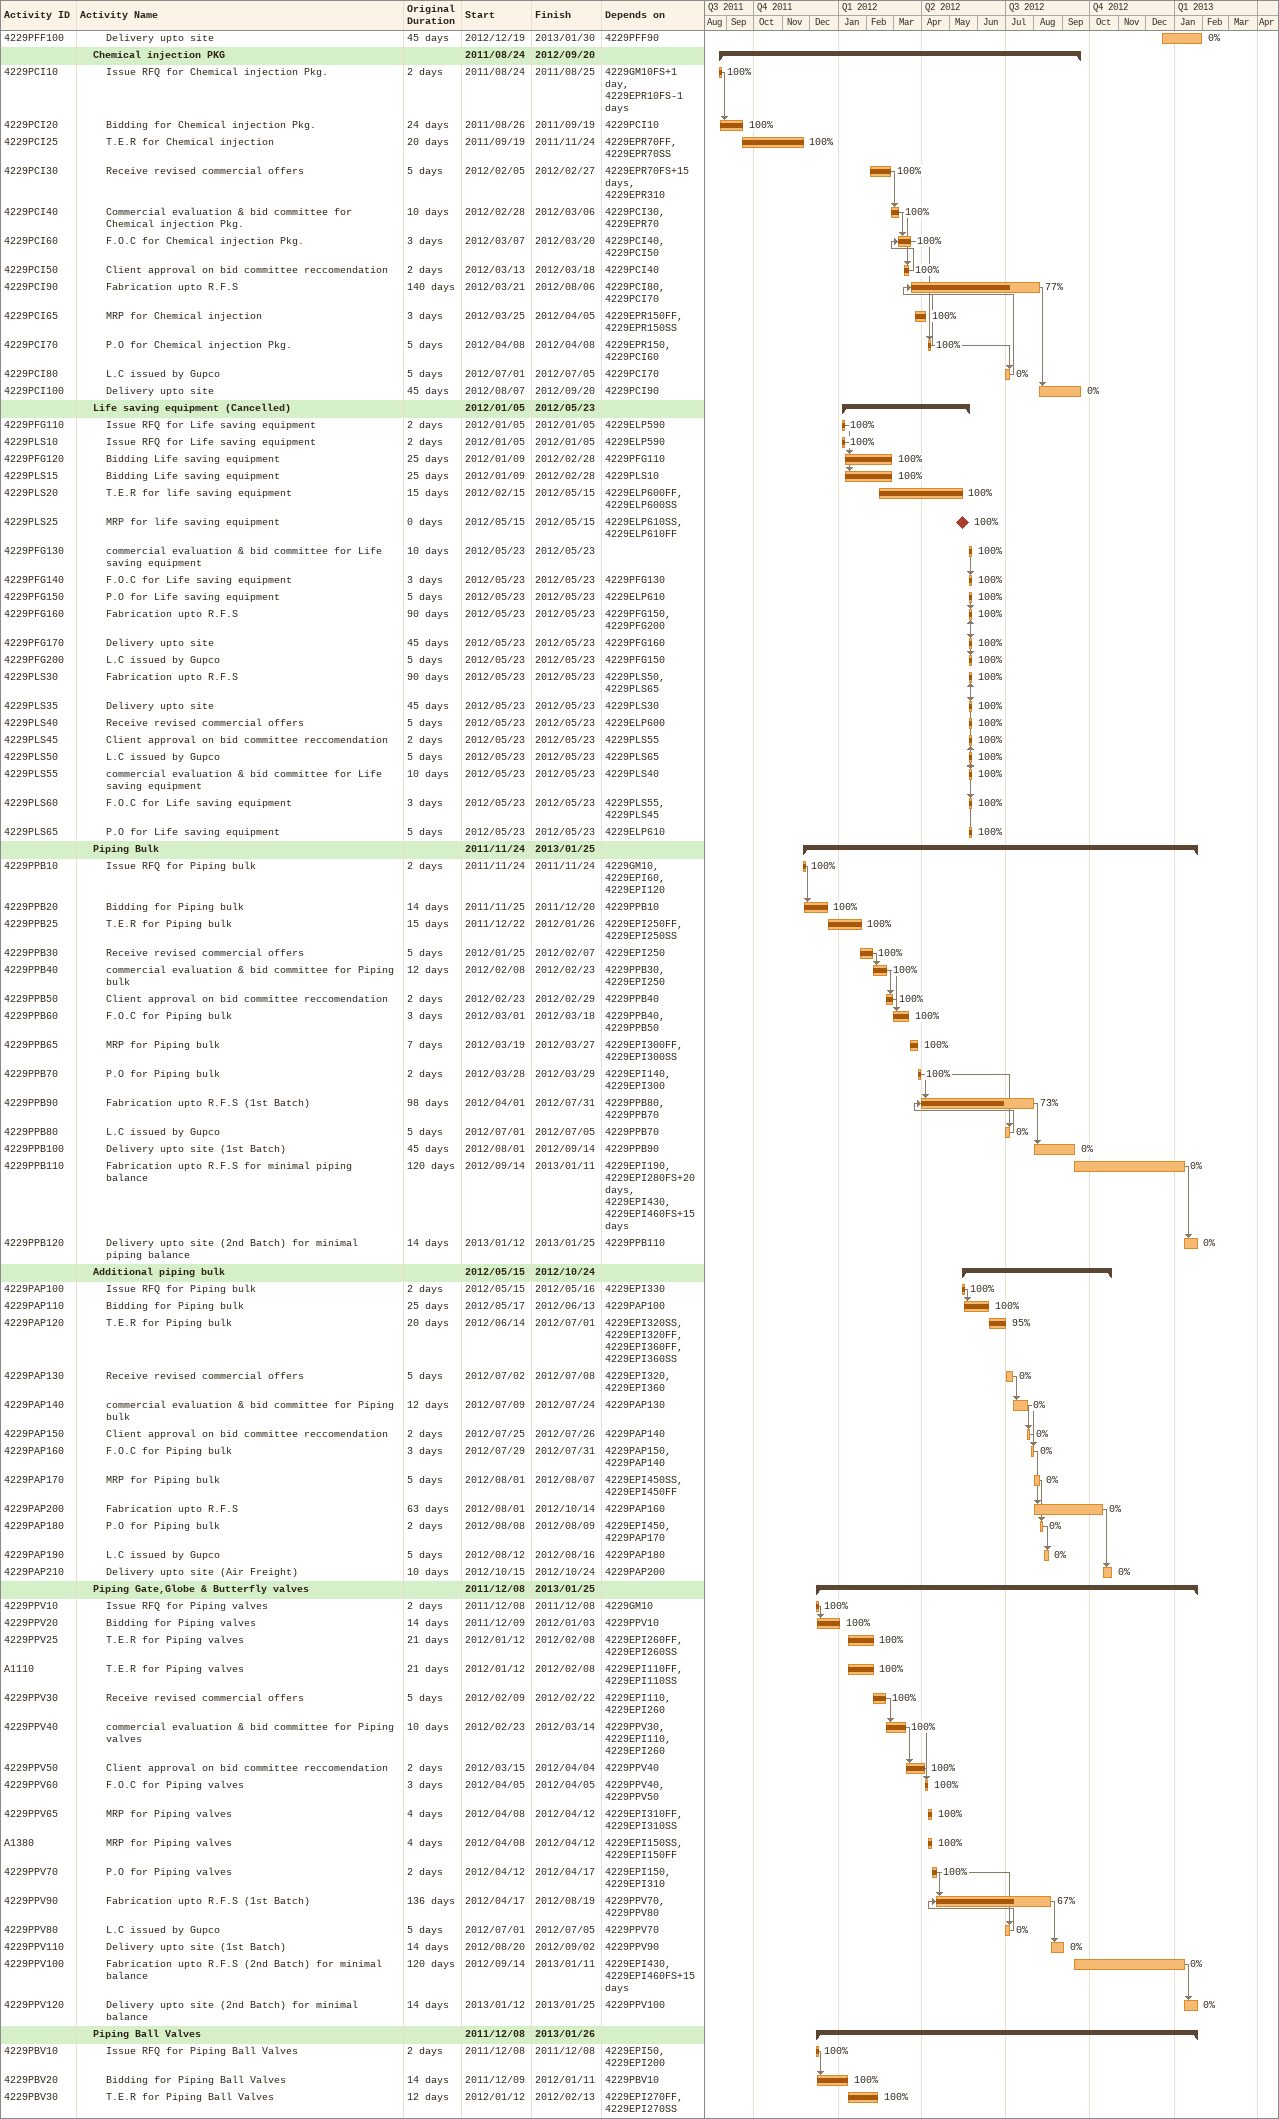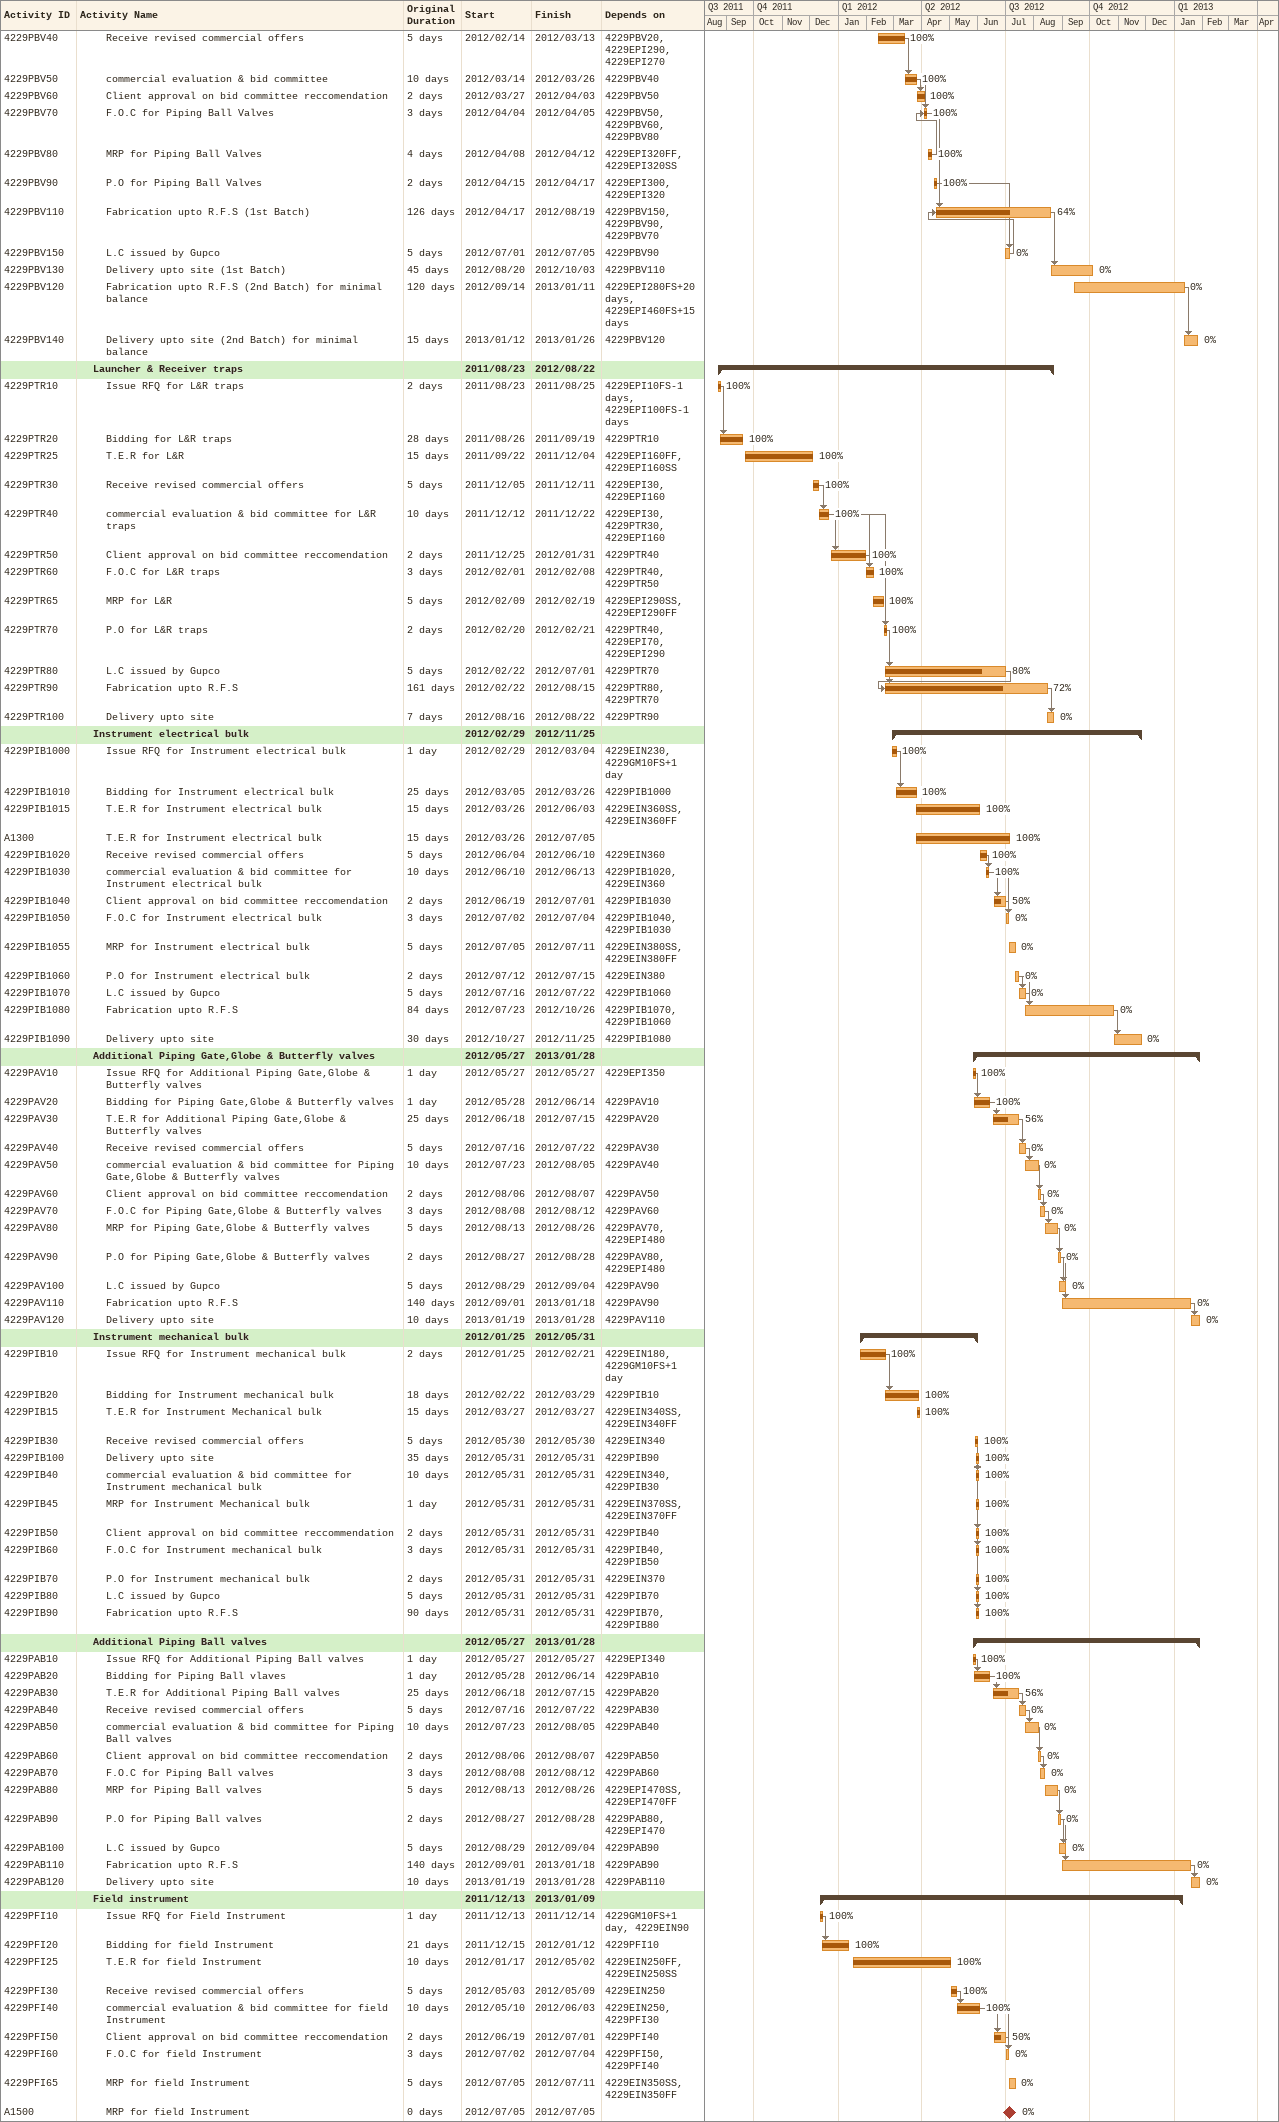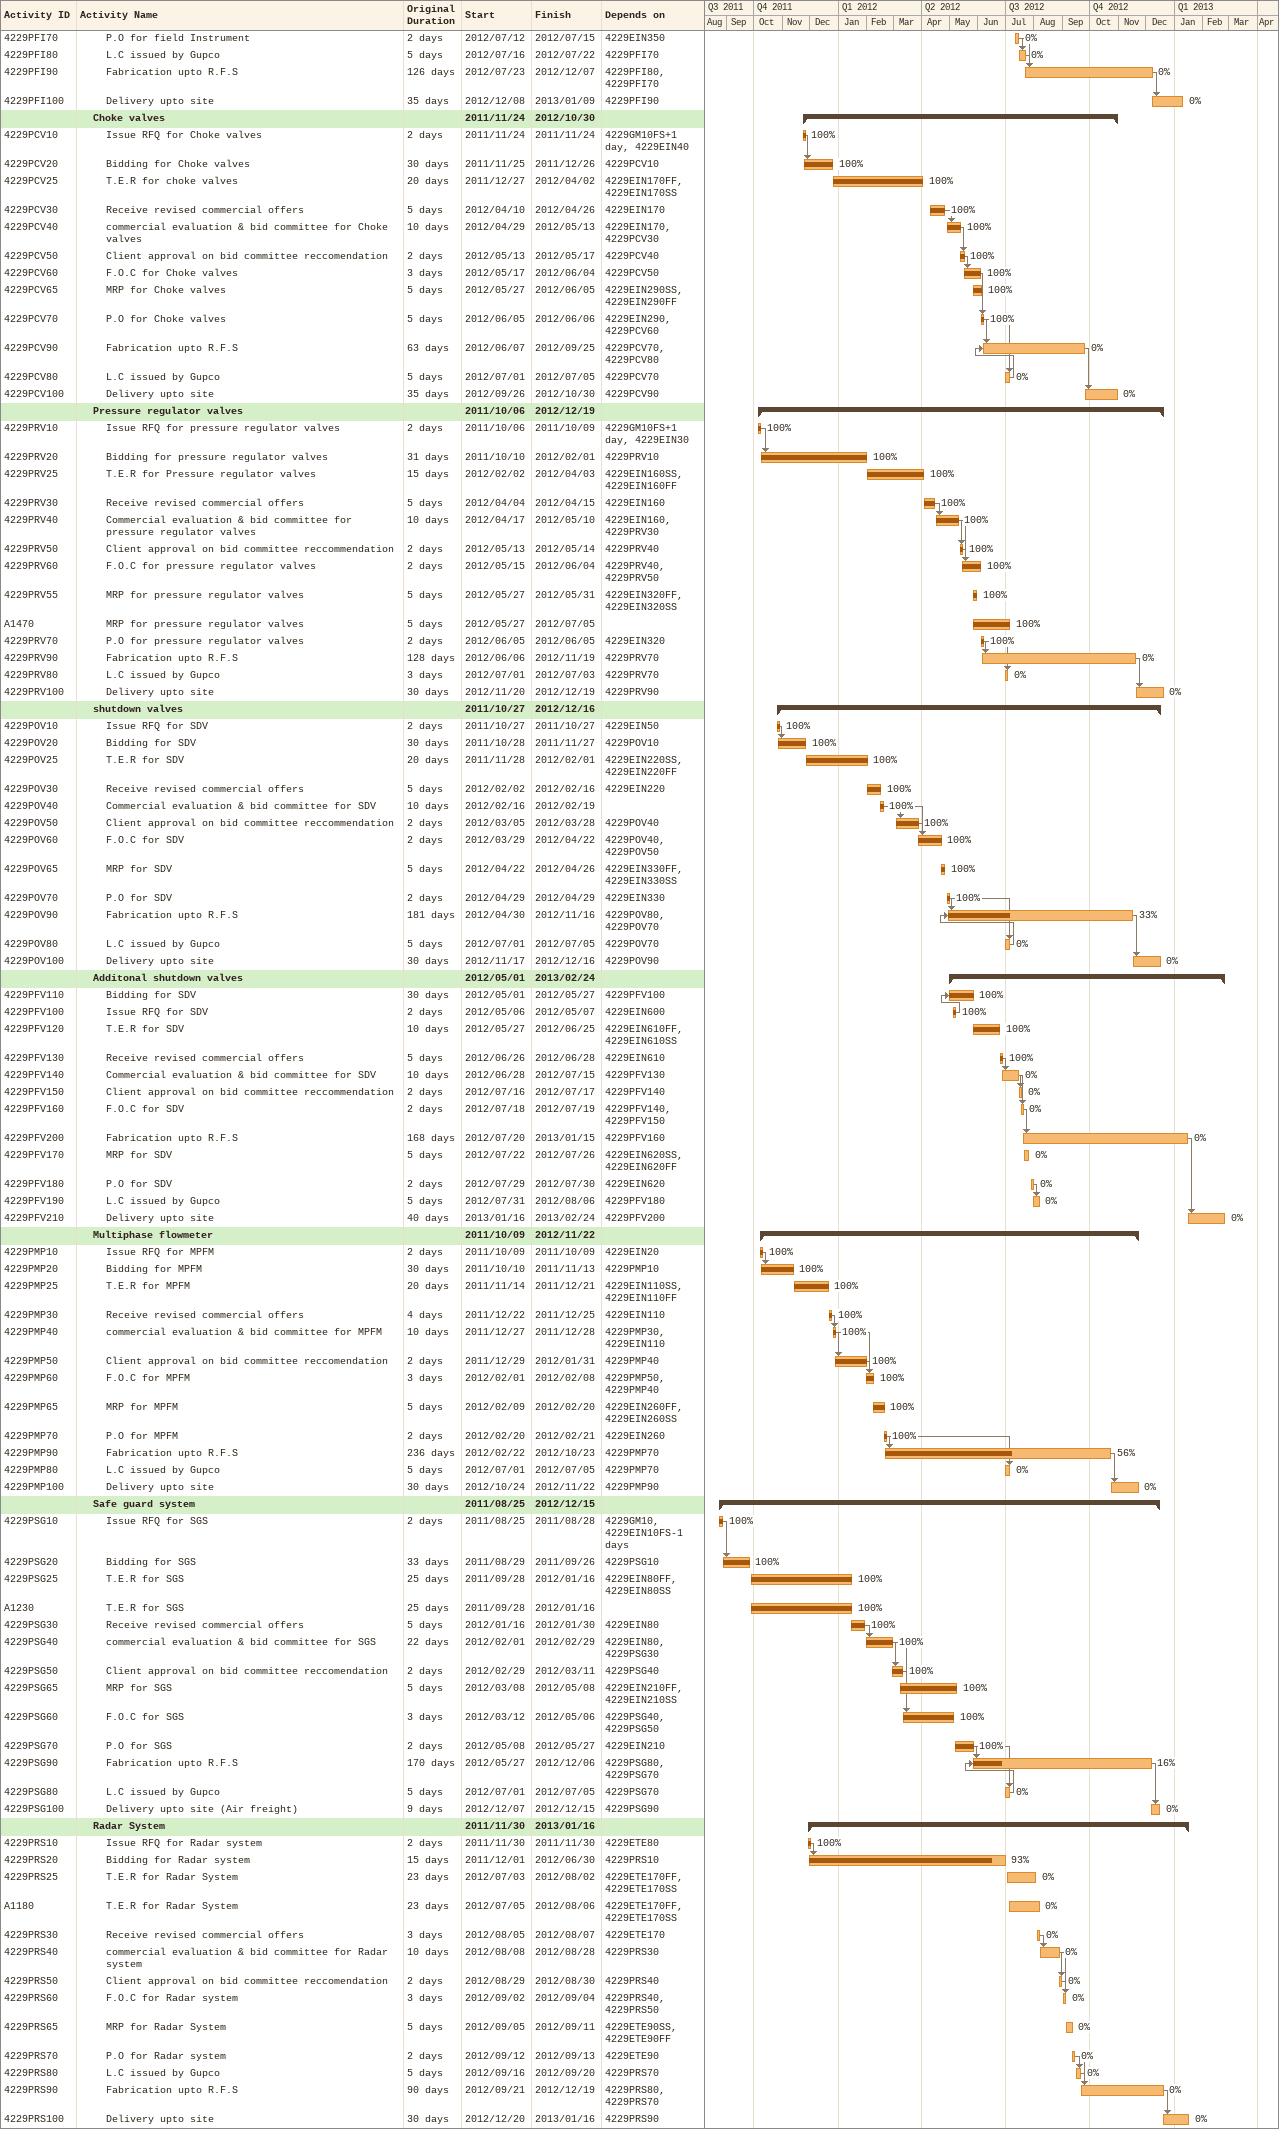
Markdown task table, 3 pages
| ID | Level | Task | Original duration | Start | Finish | Predecessors | % complete |
|---|---|---|---|---|---|---|---|
| 4229PFF100 | 3 | Delivery upto site | 45d | 2012-12-19 | 2013-01-30 | 4229PFF90 | 0 |
|  | 2 | **Chemical injection PKG** |  | 2011-08-24 | 2012-09-20 |  |  |
| 4229PCI10 | 3 | Issue RFQ for Chemical injection Pkg. | 2d | 2011-08-24 | 2011-08-25 | 4229GM10FS+1d, 4229EPR10FS-1d | 100 |
| 4229PCI20 | 3 | Bidding for Chemical injection Pkg. | 24d | 2011-08-26 | 2011-09-19 | 4229PCI10 | 100 |
| 4229PCI25 | 3 | T.E.R for Chemical injection | 20d | 2011-09-19 | 2011-11-24 | 4229EPR70FF, 4229EPR70SS | 100 |
| 4229PCI30 | 3 | Receive revised commercial offers | 5d | 2012-02-05 | 2012-02-27 | 4229EPR70FS+15d, 4229EPR310 | 100 |
| 4229PCI40 | 3 | Commercial evaluation & bid committee for Chemical injection Pkg. | 10d | 2012-02-28 | 2012-03-06 | 4229PCI30, 4229EPR70 | 100 |
| 4229PCI60 | 3 | F.O.C for Chemical injection Pkg. | 3d | 2012-03-07 | 2012-03-20 | 4229PCI40, 4229PCI50 | 100 |
| 4229PCI50 | 3 | Client approval on bid committee reccomendation | 2d | 2012-03-13 | 2012-03-18 | 4229PCI40 | 100 |
| 4229PCI90 | 3 | Fabrication upto R.F.S | 140d | 2012-03-21 | 2012-08-06 | 4229PCI80, 4229PCI70 | 77 |
| 4229PCI65 | 3 | MRP for Chemical injection | 3d | 2012-03-25 | 2012-04-05 | 4229EPR150FF, 4229EPR150SS | 100 |
| 4229PCI70 | 3 | P.O for Chemical injection Pkg. | 5d | 2012-04-08 | 2012-04-08 | 4229EPR150, 4229PCI60 | 100 |
| 4229PCI80 | 3 | L.C issued by Gupco | 5d | 2012-07-01 | 2012-07-05 | 4229PCI70 | 0 |
| 4229PCI100 | 3 | Delivery upto site | 45d | 2012-08-07 | 2012-09-20 | 4229PCI90 | 0 |
|  | 2 | **Life saving equipment (Cancelled)** |  | 2012-01-05 | 2012-05-23 |  |  |
| 4229PFG110 | 3 | Issue RFQ for Life saving equipment | 2d | 2012-01-05 | 2012-01-05 | 4229ELP590 | 100 |
| 4229PLS10 | 3 | Issue RFQ for Life saving equipment | 2d | 2012-01-05 | 2012-01-05 | 4229ELP590 | 100 |
| 4229PFG120 | 3 | Bidding Life saving equipment | 25d | 2012-01-09 | 2012-02-28 | 4229PFG110 | 100 |
| 4229PLS15 | 3 | Bidding Life saving equipment | 25d | 2012-01-09 | 2012-02-28 | 4229PLS10 | 100 |
| 4229PLS20 | 3 | T.E.R for life saving equipment | 15d | 2012-02-15 | 2012-05-15 | 4229ELP600FF, 4229ELP600SS | 100 |
| 4229PLS25 | 3 | MRP for life saving equipment | 0d | 2012-05-15 | 2012-05-15 | 4229ELP610SS, 4229ELP610FF | 100 |
| 4229PFG130 | 3 | commercial evaluation & bid committee for Life saving equipment | 10d | 2012-05-23 | 2012-05-23 |  | 100 |
| 4229PFG140 | 3 | F.O.C for Life saving equipment | 3d | 2012-05-23 | 2012-05-23 | 4229PFG130 | 100 |
| 4229PFG150 | 3 | P.O for Life saving equipment | 5d | 2012-05-23 | 2012-05-23 | 4229ELP610 | 100 |
| 4229PFG160 | 3 | Fabrication upto R.F.S | 90d | 2012-05-23 | 2012-05-23 | 4229PFG150, 4229PFG200 | 100 |
| 4229PFG170 | 3 | Delivery upto site | 45d | 2012-05-23 | 2012-05-23 | 4229PFG160 | 100 |
| 4229PFG200 | 3 | L.C issued by Gupco | 5d | 2012-05-23 | 2012-05-23 | 4229PFG150 | 100 |
| 4229PLS30 | 3 | Fabrication upto R.F.S | 90d | 2012-05-23 | 2012-05-23 | 4229PLS50, 4229PLS65 | 100 |
| 4229PLS35 | 3 | Delivery upto site | 45d | 2012-05-23 | 2012-05-23 | 4229PLS30 | 100 |
| 4229PLS40 | 3 | Receive revised commercial offers | 5d | 2012-05-23 | 2012-05-23 | 4229ELP600 | 100 |
| 4229PLS45 | 3 | Client approval on bid committee reccomendation | 2d | 2012-05-23 | 2012-05-23 | 4229PLS55 | 100 |
| 4229PLS50 | 3 | L.C issued by Gupco | 5d | 2012-05-23 | 2012-05-23 | 4229PLS65 | 100 |
| 4229PLS55 | 3 | commercial evaluation & bid committee for Life saving equipment | 10d | 2012-05-23 | 2012-05-23 | 4229PLS40 | 100 |
| 4229PLS60 | 3 | F.O.C for Life saving equipment | 3d | 2012-05-23 | 2012-05-23 | 4229PLS55, 4229PLS45 | 100 |
| 4229PLS65 | 3 | P.O for Life saving equipment | 5d | 2012-05-23 | 2012-05-23 | 4229ELP610 | 100 |
|  | 2 | **Piping Bulk** |  | 2011-11-24 | 2013-01-25 |  |  |
| 4229PPB10 | 3 | Issue RFQ for Piping bulk | 2d | 2011-11-24 | 2011-11-24 | 4229GM10, 4229EPI60, 4229EPI120 | 100 |
| 4229PPB20 | 3 | Bidding for Piping bulk | 14d | 2011-11-25 | 2011-12-20 | 4229PPB10 | 100 |
| 4229PPB25 | 3 | T.E.R for Piping bulk | 15d | 2011-12-22 | 2012-01-26 | 4229EPI250FF, 4229EPI250SS | 100 |
| 4229PPB30 | 3 | Receive revised commercial offers | 5d | 2012-01-25 | 2012-02-07 | 4229EPI250 | 100 |
| 4229PPB40 | 3 | commercial evaluation & bid committee for Piping bulk | 12d | 2012-02-08 | 2012-02-23 | 4229PPB30, 4229EPI250 | 100 |
| 4229PPB50 | 3 | Client approval on bid committee reccomendation | 2d | 2012-02-23 | 2012-02-29 | 4229PPB40 | 100 |
| 4229PPB60 | 3 | F.O.C for Piping bulk | 3d | 2012-03-01 | 2012-03-18 | 4229PPB40, 4229PPB50 | 100 |
| 4229PPB65 | 3 | MRP for Piping bulk | 7d | 2012-03-19 | 2012-03-27 | 4229EPI300FF, 4229EPI300SS | 100 |
| 4229PPB70 | 3 | P.O for Piping bulk | 2d | 2012-03-28 | 2012-03-29 | 4229EPI140, 4229EPI300 | 100 |
| 4229PPB90 | 3 | Fabrication upto R.F.S (1st Batch) | 98d | 2012-04-01 | 2012-07-31 | 4229PPB80, 4229PPB70 | 73 |
| 4229PPB80 | 3 | L.C issued by Gupco | 5d | 2012-07-01 | 2012-07-05 | 4229PPB70 | 0 |
| 4229PPB100 | 3 | Delivery upto site (1st Batch) | 45d | 2012-08-01 | 2012-09-14 | 4229PPB90 | 0 |
| 4229PPB110 | 3 | Fabrication upto R.F.S for minimal piping balance | 120d | 2012-09-14 | 2013-01-11 | 4229EPI190, 4229EPI280FS+20d, 4229EPI430, 4229EPI460FS+15d | 0 |
| 4229PPB120 | 3 | Delivery upto site (2nd Batch) for minimal piping balance | 14d | 2013-01-12 | 2013-01-25 | 4229PPB110 | 0 |
|  | 2 | **Additional piping bulk** |  | 2012-05-15 | 2012-10-24 |  |  |
| 4229PAP100 | 3 | Issue RFQ for Piping bulk | 2d | 2012-05-15 | 2012-05-16 | 4229EPI330 | 100 |
| 4229PAP110 | 3 | Bidding for Piping bulk | 25d | 2012-05-17 | 2012-06-13 | 4229PAP100 | 100 |
| 4229PAP120 | 3 | T.E.R for Piping bulk | 20d | 2012-06-14 | 2012-07-01 | 4229EPI320SS, 4229EPI320FF, 4229EPI360FF, 4229EPI360SS | 95 |
| 4229PAP130 | 3 | Receive revised commercial offers | 5d | 2012-07-02 | 2012-07-08 | 4229EPI320, 4229EPI360 | 0 |
| 4229PAP140 | 3 | commercial evaluation & bid committee for Piping bulk | 12d | 2012-07-09 | 2012-07-24 | 4229PAP130 | 0 |
| 4229PAP150 | 3 | Client approval on bid committee reccomendation | 2d | 2012-07-25 | 2012-07-26 | 4229PAP140 | 0 |
| 4229PAP160 | 3 | F.O.C for Piping bulk | 3d | 2012-07-29 | 2012-07-31 | 4229PAP150, 4229PAP140 | 0 |
| 4229PAP170 | 3 | MRP for Piping bulk | 5d | 2012-08-01 | 2012-08-07 | 4229EPI450SS, 4229EPI450FF | 0 |
| 4229PAP200 | 3 | Fabrication upto R.F.S | 63d | 2012-08-01 | 2012-10-14 | 4229PAP160 | 0 |
| 4229PAP180 | 3 | P.O for Piping bulk | 2d | 2012-08-08 | 2012-08-09 | 4229EPI450, 4229PAP170 | 0 |
| 4229PAP190 | 3 | L.C issued by Gupco | 5d | 2012-08-12 | 2012-08-16 | 4229PAP180 | 0 |
| 4229PAP210 | 3 | Delivery upto site (Air Freight) | 10d | 2012-10-15 | 2012-10-24 | 4229PAP200 | 0 |
|  | 2 | **Piping Gate,Globe & Butterfly valves** |  | 2011-12-08 | 2013-01-25 |  |  |
| 4229PPV10 | 3 | Issue RFQ for Piping valves | 2d | 2011-12-08 | 2011-12-08 | 4229GM10 | 100 |
| 4229PPV20 | 3 | Bidding for Piping valves | 14d | 2011-12-09 | 2012-01-03 | 4229PPV10 | 100 |
| 4229PPV25 | 3 | T.E.R for Piping valves | 21d | 2012-01-12 | 2012-02-08 | 4229EPI260FF, 4229EPI260SS | 100 |
| A1110 | 3 | T.E.R for Piping valves | 21d | 2012-01-12 | 2012-02-08 | 4229EPI110FF, 4229EPI110SS | 100 |
| 4229PPV30 | 3 | Receive revised commercial offers | 5d | 2012-02-09 | 2012-02-22 | 4229EPI110, 4229EPI260 | 100 |
| 4229PPV40 | 3 | commercial evaluation & bid committee for Piping valves | 10d | 2012-02-23 | 2012-03-14 | 4229PPV30, 4229EPI110, 4229EPI260 | 100 |
| 4229PPV50 | 3 | Client approval on bid committee reccomendation | 2d | 2012-03-15 | 2012-04-04 | 4229PPV40 | 100 |
| 4229PPV60 | 3 | F.O.C for Piping valves | 3d | 2012-04-05 | 2012-04-05 | 4229PPV40, 4229PPV50 | 100 |
| 4229PPV65 | 3 | MRP for Piping valves | 4d | 2012-04-08 | 2012-04-12 | 4229EPI310FF, 4229EPI310SS | 100 |
| A1380 | 3 | MRP for Piping valves | 4d | 2012-04-08 | 2012-04-12 | 4229EPI150SS, 4229EPI150FF | 100 |
| 4229PPV70 | 3 | P.O for Piping valves | 2d | 2012-04-12 | 2012-04-17 | 4229EPI150, 4229EPI310 | 100 |
| 4229PPV90 | 3 | Fabrication upto R.F.S (1st Batch) | 136d | 2012-04-17 | 2012-08-19 | 4229PPV70, 4229PPV80 | 67 |
| 4229PPV80 | 3 | L.C issued by Gupco | 5d | 2012-07-01 | 2012-07-05 | 4229PPV70 | 0 |
| 4229PPV110 | 3 | Delivery upto site (1st Batch) | 14d | 2012-08-20 | 2012-09-02 | 4229PPV90 | 0 |
| 4229PPV100 | 3 | Fabrication upto R.F.S (2nd Batch) for minimal balance | 120d | 2012-09-14 | 2013-01-11 | 4229EPI430, 4229EPI460FS+15d | 0 |
| 4229PPV120 | 3 | Delivery upto site (2nd Batch) for minimal balance | 14d | 2013-01-12 | 2013-01-25 | 4229PPV100 | 0 |
|  | 2 | **Piping Ball Valves** |  | 2011-12-08 | 2013-01-26 |  |  |
| 4229PBV10 | 3 | Issue RFQ for Piping Ball Valves | 2d | 2011-12-08 | 2011-12-08 | 4229EPI50, 4229EPI200 | 100 |
| 4229PBV20 | 3 | Bidding for Piping Ball Valves | 14d | 2011-12-09 | 2012-01-11 | 4229PBV10 | 100 |
| 4229PBV30 | 3 | T.E.R for Piping Ball Valves | 12d | 2012-01-12 | 2012-02-13 | 4229EPI270FF, 4229EPI270SS | 100 |
| 4229PBV40 | 3 | Receive revised commercial offers | 5d | 2012-02-14 | 2012-03-13 | 4229PBV20, 4229EPI290, 4229EPI270 | 100 |
| 4229PBV50 | 3 | commercial evaluation & bid committee | 10d | 2012-03-14 | 2012-03-26 | 4229PBV40 | 100 |
| 4229PBV60 | 3 | Client approval on bid committee reccomendation | 2d | 2012-03-27 | 2012-04-03 | 4229PBV50 | 100 |
| 4229PBV70 | 3 | F.O.C for Piping Ball Valves | 3d | 2012-04-04 | 2012-04-05 | 4229PBV50, 4229PBV60, 4229PBV80 | 100 |
| 4229PBV80 | 3 | MRP for Piping Ball Valves | 4d | 2012-04-08 | 2012-04-12 | 4229EPI320FF, 4229EPI320SS | 100 |
| 4229PBV90 | 3 | P.O for Piping Ball Valves | 2d | 2012-04-15 | 2012-04-17 | 4229EPI300, 4229EPI320 | 100 |
| 4229PBV110 | 3 | Fabrication upto R.F.S (1st Batch) | 126d | 2012-04-17 | 2012-08-19 | 4229PBV150, 4229PBV90, 4229PBV70 | 64 |
| 4229PBV150 | 3 | L.C issued by Gupco | 5d | 2012-07-01 | 2012-07-05 | 4229PBV90 | 0 |
| 4229PBV130 | 3 | Delivery upto site (1st Batch) | 45d | 2012-08-20 | 2012-10-03 | 4229PBV110 | 0 |
| 4229PBV120 | 3 | Fabrication upto R.F.S (2nd Batch) for minimal balance | 120d | 2012-09-14 | 2013-01-11 | 4229EPI280FS+20d, 4229EPI460FS+15d | 0 |
| 4229PBV140 | 3 | Delivery upto site (2nd Batch) for minimal balance | 15d | 2013-01-12 | 2013-01-26 | 4229PBV120 | 0 |
|  | 2 | **Launcher & Receiver traps** |  | 2011-08-23 | 2012-08-22 |  |  |
| 4229PTR10 | 3 | Issue RFQ for L&R traps | 2d | 2011-08-23 | 2011-08-25 | 4229EPI10FS-1d, 4229EPI100FS-1d | 100 |
| 4229PTR20 | 3 | Bidding for L&R traps | 28d | 2011-08-26 | 2011-09-19 | 4229PTR10 | 100 |
| 4229PTR25 | 3 | T.E.R for L&R | 15d | 2011-09-22 | 2011-12-04 | 4229EPI160FF, 4229EPI160SS | 100 |
| 4229PTR30 | 3 | Receive revised commercial offers | 5d | 2011-12-05 | 2011-12-11 | 4229EPI30, 4229EPI160 | 100 |
| 4229PTR40 | 3 | commercial evaluation & bid committee for L&R traps | 10d | 2011-12-12 | 2011-12-22 | 4229EPI30, 4229PTR30, 4229EPI160 | 100 |
| 4229PTR50 | 3 | Client approval on bid committee reccomendation | 2d | 2011-12-25 | 2012-01-31 | 4229PTR40 | 100 |
| 4229PTR60 | 3 | F.O.C for L&R traps | 3d | 2012-02-01 | 2012-02-08 | 4229PTR40, 4229PTR50 | 100 |
| 4229PTR65 | 3 | MRP for L&R | 5d | 2012-02-09 | 2012-02-19 | 4229EPI290SS, 4229EPI290FF | 100 |
| 4229PTR70 | 3 | P.O for L&R traps | 2d | 2012-02-20 | 2012-02-21 | 4229PTR40, 4229EPI70, 4229EPI290 | 100 |
| 4229PTR80 | 3 | L.C issued by Gupco | 5d | 2012-02-22 | 2012-07-01 | 4229PTR70 | 80 |
| 4229PTR90 | 3 | Fabrication upto R.F.S | 161d | 2012-02-22 | 2012-08-15 | 4229PTR80, 4229PTR70 | 72 |
| 4229PTR100 | 3 | Delivery upto site | 7d | 2012-08-16 | 2012-08-22 | 4229PTR90 | 0 |
|  | 2 | **Instrument electrical bulk** |  | 2012-02-29 | 2012-11-25 |  |  |
| 4229PIB1000 | 3 | Issue RFQ for Instrument electrical bulk | 1d | 2012-02-29 | 2012-03-04 | 4229EIN230, 4229GM10FS+1d | 100 |
| 4229PIB1010 | 3 | Bidding for Instrument electrical bulk | 25d | 2012-03-05 | 2012-03-26 | 4229PIB1000 | 100 |
| 4229PIB1015 | 3 | T.E.R for Instrument electrical bulk | 15d | 2012-03-26 | 2012-06-03 | 4229EIN360SS, 4229EIN360FF | 100 |
| A1300 | 3 | T.E.R for Instrument electrical bulk | 15d | 2012-03-26 | 2012-07-05 |  | 100 |
| 4229PIB1020 | 3 | Receive revised commercial offers | 5d | 2012-06-04 | 2012-06-10 | 4229EIN360 | 100 |
| 4229PIB1030 | 3 | commercial evaluation & bid committee for Instrument electrical bulk | 10d | 2012-06-10 | 2012-06-13 | 4229PIB1020, 4229EIN360 | 100 |
| 4229PIB1040 | 3 | Client approval on bid committee reccomendation | 2d | 2012-06-19 | 2012-07-01 | 4229PIB1030 | 50 |
| 4229PIB1050 | 3 | F.O.C for Instrument electrical bulk | 3d | 2012-07-02 | 2012-07-04 | 4229PIB1040, 4229PIB1030 | 0 |
| 4229PIB1055 | 3 | MRP for Instrument electrical bulk | 5d | 2012-07-05 | 2012-07-11 | 4229EIN380SS, 4229EIN380FF | 0 |
| 4229PIB1060 | 3 | P.O for Instrument electrical bulk | 2d | 2012-07-12 | 2012-07-15 | 4229EIN380 | 0 |
| 4229PIB1070 | 3 | L.C issued by Gupco | 5d | 2012-07-16 | 2012-07-22 | 4229PIB1060 | 0 |
| 4229PIB1080 | 3 | Fabrication upto R.F.S | 84d | 2012-07-23 | 2012-10-26 | 4229PIB1070, 4229PIB1060 | 0 |
| 4229PIB1090 | 3 | Delivery upto site | 30d | 2012-10-27 | 2012-11-25 | 4229PIB1080 | 0 |
|  | 2 | **Additional Piping Gate,Globe & Butterfly valves** |  | 2012-05-27 | 2013-01-28 |  |  |
| 4229PAV10 | 3 | Issue RFQ for Additional Piping Gate,Globe & Butterfly valves | 1d | 2012-05-27 | 2012-05-27 | 4229EPI350 | 100 |
| 4229PAV20 | 3 | Bidding for Piping Gate,Globe & Butterfly valves | 1d | 2012-05-28 | 2012-06-14 | 4229PAV10 | 100 |
| 4229PAV30 | 3 | T.E.R for Additional Piping Gate,Globe & Butterfly valves | 25d | 2012-06-18 | 2012-07-15 | 4229PAV20 | 56 |
| 4229PAV40 | 3 | Receive revised commercial offers | 5d | 2012-07-16 | 2012-07-22 | 4229PAV30 | 0 |
| 4229PAV50 | 3 | commercial evaluation & bid committee for Piping Gate,Globe & Butterfly valves | 10d | 2012-07-23 | 2012-08-05 | 4229PAV40 | 0 |
| 4229PAV60 | 3 | Client approval on bid committee reccomendation | 2d | 2012-08-06 | 2012-08-07 | 4229PAV50 | 0 |
| 4229PAV70 | 3 | F.O.C for Piping Gate,Globe & Butterfly valves | 3d | 2012-08-08 | 2012-08-12 | 4229PAV60 | 0 |
| 4229PAV80 | 3 | MRP for Piping Gate,Globe & Butterfly valves | 5d | 2012-08-13 | 2012-08-26 | 4229PAV70, 4229EPI480 | 0 |
| 4229PAV90 | 3 | P.O for Piping Gate,Globe & Butterfly valves | 2d | 2012-08-27 | 2012-08-28 | 4229PAV80, 4229EPI480 | 0 |
| 4229PAV100 | 3 | L.C issued by Gupco | 5d | 2012-08-29 | 2012-09-04 | 4229PAV90 | 0 |
| 4229PAV110 | 3 | Fabrication upto R.F.S | 140d | 2012-09-01 | 2013-01-18 | 4229PAV90 | 0 |
| 4229PAV120 | 3 | Delivery upto site | 10d | 2013-01-19 | 2013-01-28 | 4229PAV110 | 0 |
|  | 2 | **Instrument mechanical bulk** |  | 2012-01-25 | 2012-05-31 |  |  |
| 4229PIB10 | 3 | Issue RFQ for Instrument mechanical bulk | 2d | 2012-01-25 | 2012-02-21 | 4229EIN180, 4229GM10FS+1d | 100 |
| 4229PIB20 | 3 | Bidding for Instrument mechanical bulk | 18d | 2012-02-22 | 2012-03-29 | 4229PIB10 | 100 |
| 4229PIB15 | 3 | T.E.R for Instrument Mechanical bulk | 15d | 2012-03-27 | 2012-03-27 | 4229EIN340SS, 4229EIN340FF | 100 |
| 4229PIB30 | 3 | Receive revised commercial offers | 5d | 2012-05-30 | 2012-05-30 | 4229EIN340 | 100 |
| 4229PIB100 | 3 | Delivery upto site | 35d | 2012-05-31 | 2012-05-31 | 4229PIB90 | 100 |
| 4229PIB40 | 3 | commercial evaluation & bid committee for Instrument mechanical bulk | 10d | 2012-05-31 | 2012-05-31 | 4229EIN340, 4229PIB30 | 100 |
| 4229PIB45 | 3 | MRP for Instrument Mechanical bulk | 1d | 2012-05-31 | 2012-05-31 | 4229EIN370SS, 4229EIN370FF | 100 |
| 4229PIB50 | 3 | Client approval on bid committee reccommendation | 2d | 2012-05-31 | 2012-05-31 | 4229PIB40 | 100 |
| 4229PIB60 | 3 | F.O.C for Instrument mechanical bulk | 3d | 2012-05-31 | 2012-05-31 | 4229PIB40, 4229PIB50 | 100 |
| 4229PIB70 | 3 | P.O for Instrument mechanical bulk | 2d | 2012-05-31 | 2012-05-31 | 4229EIN370 | 100 |
| 4229PIB80 | 3 | L.C issued by Gupco | 5d | 2012-05-31 | 2012-05-31 | 4229PIB70 | 100 |
| 4229PIB90 | 3 | Fabrication upto R.F.S | 90d | 2012-05-31 | 2012-05-31 | 4229PIB70, 4229PIB80 | 100 |
|  | 2 | **Additional Piping Ball valves** |  | 2012-05-27 | 2013-01-28 |  |  |
| 4229PAB10 | 3 | Issue RFQ for Additional Piping Ball valves | 1d | 2012-05-27 | 2012-05-27 | 4229EPI340 | 100 |
| 4229PAB20 | 3 | Bidding for Piping Ball vlaves | 1d | 2012-05-28 | 2012-06-14 | 4229PAB10 | 100 |
| 4229PAB30 | 3 | T.E.R for Additional Piping Ball valves | 25d | 2012-06-18 | 2012-07-15 | 4229PAB20 | 56 |
| 4229PAB40 | 3 | Receive revised commercial offers | 5d | 2012-07-16 | 2012-07-22 | 4229PAB30 | 0 |
| 4229PAB50 | 3 | commercial evaluation & bid committee for Piping Ball valves | 10d | 2012-07-23 | 2012-08-05 | 4229PAB40 | 0 |
| 4229PAB60 | 3 | Client approval on bid committee reccomendation | 2d | 2012-08-06 | 2012-08-07 | 4229PAB50 | 0 |
| 4229PAB70 | 3 | F.O.C for Piping Ball valves | 3d | 2012-08-08 | 2012-08-12 | 4229PAB60 | 0 |
| 4229PAB80 | 3 | MRP for Piping Ball valves | 5d | 2012-08-13 | 2012-08-26 | 4229EPI470SS, 4229EPI470FF | 0 |
| 4229PAB90 | 3 | P.O for Piping Ball valves | 2d | 2012-08-27 | 2012-08-28 | 4229PAB80, 4229EPI470 | 0 |
| 4229PAB100 | 3 | L.C issued by Gupco | 5d | 2012-08-29 | 2012-09-04 | 4229PAB90 | 0 |
| 4229PAB110 | 3 | Fabrication upto R.F.S | 140d | 2012-09-01 | 2013-01-18 | 4229PAB90 | 0 |
| 4229PAB120 | 3 | Delivery upto site | 10d | 2013-01-19 | 2013-01-28 | 4229PAB110 | 0 |
|  | 2 | **Field instrument** |  | 2011-12-13 | 2013-01-09 |  |  |
| 4229PFI10 | 3 | Issue RFQ for Field Instrument | 1d | 2011-12-13 | 2011-12-14 | 4229GM10FS+1d, 4229EIN90 | 100 |
| 4229PFI20 | 3 | Bidding for field Instrument | 21d | 2011-12-15 | 2012-01-12 | 4229PFI10 | 100 |
| 4229PFI25 | 3 | T.E.R for field Instrument | 10d | 2012-01-17 | 2012-05-02 | 4229EIN250FF, 4229EIN250SS | 100 |
| 4229PFI30 | 3 | Receive revised commercial offers | 5d | 2012-05-03 | 2012-05-09 | 4229EIN250 | 100 |
| 4229PFI40 | 3 | commercial evaluation & bid committee for field Instrument | 10d | 2012-05-10 | 2012-06-03 | 4229EIN250, 4229PFI30 | 100 |
| 4229PFI50 | 3 | Client approval on bid committee reccomendation | 2d | 2012-06-19 | 2012-07-01 | 4229PFI40 | 50 |
| 4229PFI60 | 3 | F.O.C for field Instrument | 3d | 2012-07-02 | 2012-07-04 | 4229PFI50, 4229PFI40 | 0 |
| 4229PFI65 | 3 | MRP for field Instrument | 5d | 2012-07-05 | 2012-07-11 | 4229EIN350SS, 4229EIN350FF | 0 |
| A1500 | 3 | MRP for field Instrument | 0d | 2012-07-05 | 2012-07-05 |  | 0 |
| 4229PFI70 | 3 | P.O for field Instrument | 2d | 2012-07-12 | 2012-07-15 | 4229EIN350 | 0 |
| 4229PFI80 | 3 | L.C issued by Gupco | 5d | 2012-07-16 | 2012-07-22 | 4229PFI70 | 0 |
| 4229PFI90 | 3 | Fabrication upto R.F.S | 126d | 2012-07-23 | 2012-12-07 | 4229PFI80, 4229PFI70 | 0 |
| 4229PFI100 | 3 | Delivery upto site | 35d | 2012-12-08 | 2013-01-09 | 4229PFI90 | 0 |
|  | 2 | **Choke valves** |  | 2011-11-24 | 2012-10-30 |  |  |
| 4229PCV10 | 3 | Issue RFQ for Choke valves | 2d | 2011-11-24 | 2011-11-24 | 4229GM10FS+1d, 4229EIN40 | 100 |
| 4229PCV20 | 3 | Bidding for Choke valves | 30d | 2011-11-25 | 2011-12-26 | 4229PCV10 | 100 |
| 4229PCV25 | 3 | T.E.R for choke valves | 20d | 2011-12-27 | 2012-04-02 | 4229EIN170FF, 4229EIN170SS | 100 |
| 4229PCV30 | 3 | Receive revised commercial offers | 5d | 2012-04-10 | 2012-04-26 | 4229EIN170 | 100 |
| 4229PCV40 | 3 | commercial evaluation & bid committee for Choke valves | 10d | 2012-04-29 | 2012-05-13 | 4229EIN170, 4229PCV30 | 100 |
| 4229PCV50 | 3 | Client approval on bid committee reccomendation | 2d | 2012-05-13 | 2012-05-17 | 4229PCV40 | 100 |
| 4229PCV60 | 3 | F.O.C for Choke valves | 3d | 2012-05-17 | 2012-06-04 | 4229PCV50 | 100 |
| 4229PCV65 | 3 | MRP for Choke valves | 5d | 2012-05-27 | 2012-06-05 | 4229EIN290SS, 4229EIN290FF | 100 |
| 4229PCV70 | 3 | P.O for Choke valves | 5d | 2012-06-05 | 2012-06-06 | 4229EIN290, 4229PCV60 | 100 |
| 4229PCV90 | 3 | Fabrication upto R.F.S | 63d | 2012-06-07 | 2012-09-25 | 4229PCV70, 4229PCV80 | 0 |
| 4229PCV80 | 3 | L.C issued by Gupco | 5d | 2012-07-01 | 2012-07-05 | 4229PCV70 | 0 |
| 4229PCV100 | 3 | Delivery upto site | 35d | 2012-09-26 | 2012-10-30 | 4229PCV90 | 0 |
|  | 2 | **Pressure regulator valves** |  | 2011-10-06 | 2012-12-19 |  |  |
| 4229PRV10 | 3 | Issue RFQ for pressure regulator valves | 2d | 2011-10-06 | 2011-10-09 | 4229GM10FS+1d, 4229EIN30 | 100 |
| 4229PRV20 | 3 | Bidding for pressure regulator valves | 31d | 2011-10-10 | 2012-02-01 | 4229PRV10 | 100 |
| 4229PRV25 | 3 | T.E.R for Pressure regulator valves | 15d | 2012-02-02 | 2012-04-03 | 4229EIN160SS, 4229EIN160FF | 100 |
| 4229PRV30 | 3 | Receive revised commercial offers | 5d | 2012-04-04 | 2012-04-15 | 4229EIN160 | 100 |
| 4229PRV40 | 3 | Commercial evaluation & bid committee for pressure regulator valves | 10d | 2012-04-17 | 2012-05-10 | 4229EIN160, 4229PRV30 | 100 |
| 4229PRV50 | 3 | Client approval on bid committee reccommendation | 2d | 2012-05-13 | 2012-05-14 | 4229PRV40 | 100 |
| 4229PRV60 | 3 | F.O.C for pressure regulator valves | 2d | 2012-05-15 | 2012-06-04 | 4229PRV40, 4229PRV50 | 100 |
| 4229PRV55 | 3 | MRP for pressure regulator valves | 5d | 2012-05-27 | 2012-05-31 | 4229EIN320FF, 4229EIN320SS | 100 |
| A1470 | 3 | MRP for pressure regulator valves | 5d | 2012-05-27 | 2012-07-05 |  | 100 |
| 4229PRV70 | 3 | P.O for pressure regulator valves | 2d | 2012-06-05 | 2012-06-05 | 4229EIN320 | 100 |
| 4229PRV90 | 3 | Fabrication upto R.F.S | 128d | 2012-06-06 | 2012-11-19 | 4229PRV70 | 0 |
| 4229PRV80 | 3 | L.C issued by Gupco | 3d | 2012-07-01 | 2012-07-03 | 4229PRV70 | 0 |
| 4229PRV100 | 3 | Delivery upto site | 30d | 2012-11-20 | 2012-12-19 | 4229PRV90 | 0 |
|  | 2 | **shutdown valves** |  | 2011-10-27 | 2012-12-16 |  |  |
| 4229POV10 | 3 | Issue RFQ for SDV | 2d | 2011-10-27 | 2011-10-27 | 4229EIN50 | 100 |
| 4229POV20 | 3 | Bidding for SDV | 30d | 2011-10-28 | 2011-11-27 | 4229POV10 | 100 |
| 4229POV25 | 3 | T.E.R for SDV | 20d | 2011-11-28 | 2012-02-01 | 4229EIN220SS, 4229EIN220FF | 100 |
| 4229POV30 | 3 | Receive revised commercial offers | 5d | 2012-02-02 | 2012-02-16 | 4229EIN220 | 100 |
| 4229POV40 | 3 | Commercial evaluation & bid committee for SDV | 10d | 2012-02-16 | 2012-02-19 |  | 100 |
| 4229POV50 | 3 | Client approval on bid committee reccommendation | 2d | 2012-03-05 | 2012-03-28 | 4229POV40 | 100 |
| 4229POV60 | 3 | F.O.C for SDV | 2d | 2012-03-29 | 2012-04-22 | 4229POV40, 4229POV50 | 100 |
| 4229POV65 | 3 | MRP for SDV | 5d | 2012-04-22 | 2012-04-26 | 4229EIN330FF, 4229EIN330SS | 100 |
| 4229POV70 | 3 | P.O for SDV | 2d | 2012-04-29 | 2012-04-29 | 4229EIN330 | 100 |
| 4229POV90 | 3 | Fabrication upto R.F.S | 181d | 2012-04-30 | 2012-11-16 | 4229POV80, 4229POV70 | 33 |
| 4229POV80 | 3 | L.C issued by Gupco | 5d | 2012-07-01 | 2012-07-05 | 4229POV70 | 0 |
| 4229POV100 | 3 | Delivery upto site | 30d | 2012-11-17 | 2012-12-16 | 4229POV90 | 0 |
|  | 2 | **Additonal shutdown valves** |  | 2012-05-01 | 2013-02-24 |  |  |
| 4229PFV110 | 3 | Bidding for SDV | 30d | 2012-05-01 | 2012-05-27 | 4229PFV100 | 100 |
| 4229PFV100 | 3 | Issue RFQ for SDV | 2d | 2012-05-06 | 2012-05-07 | 4229EIN600 | 100 |
| 4229PFV120 | 3 | T.E.R for SDV | 10d | 2012-05-27 | 2012-06-25 | 4229EIN610FF, 4229EIN610SS | 100 |
| 4229PFV130 | 3 | Receive revised commercial offers | 5d | 2012-06-26 | 2012-06-28 | 4229EIN610 | 100 |
| 4229PFV140 | 3 | Commercial evaluation & bid committee for SDV | 10d | 2012-06-28 | 2012-07-15 | 4229PFV130 | 0 |
| 4229PFV150 | 3 | Client approval on bid committee reccommendation | 2d | 2012-07-16 | 2012-07-17 | 4229PFV140 | 0 |
| 4229PFV160 | 3 | F.O.C for SDV | 2d | 2012-07-18 | 2012-07-19 | 4229PFV140, 4229PFV150 | 0 |
| 4229PFV200 | 3 | Fabrication upto R.F.S | 168d | 2012-07-20 | 2013-01-15 | 4229PFV160 | 0 |
| 4229PFV170 | 3 | MRP for SDV | 5d | 2012-07-22 | 2012-07-26 | 4229EIN620SS, 4229EIN620FF | 0 |
| 4229PFV180 | 3 | P.O for SDV | 2d | 2012-07-29 | 2012-07-30 | 4229EIN620 | 0 |
| 4229PFV190 | 3 | L.C issued by Gupco | 5d | 2012-07-31 | 2012-08-06 | 4229PFV180 | 0 |
| 4229PFV210 | 3 | Delivery upto site | 40d | 2013-01-16 | 2013-02-24 | 4229PFV200 | 0 |
|  | 2 | **Multiphase flowmeter** |  | 2011-10-09 | 2012-11-22 |  |  |
| 4229PMP10 | 3 | Issue RFQ for MPFM | 2d | 2011-10-09 | 2011-10-09 | 4229EIN20 | 100 |
| 4229PMP20 | 3 | Bidding for MPFM | 30d | 2011-10-10 | 2011-11-13 | 4229PMP10 | 100 |
| 4229PMP25 | 3 | T.E.R for MPFM | 20d | 2011-11-14 | 2011-12-21 | 4229EIN110SS, 4229EIN110FF | 100 |
| 4229PMP30 | 3 | Receive revised commercial offers | 4d | 2011-12-22 | 2011-12-25 | 4229EIN110 | 100 |
| 4229PMP40 | 3 | commercial evaluation & bid committee for MPFM | 10d | 2011-12-27 | 2011-12-28 | 4229PMP30, 4229EIN110 | 100 |
| 4229PMP50 | 3 | Client approval on bid committee reccomendation | 2d | 2011-12-29 | 2012-01-31 | 4229PMP40 | 100 |
| 4229PMP60 | 3 | F.O.C for MPFM | 3d | 2012-02-01 | 2012-02-08 | 4229PMP50, 4229PMP40 | 100 |
| 4229PMP65 | 3 | MRP for MPFM | 5d | 2012-02-09 | 2012-02-20 | 4229EIN260FF, 4229EIN260SS | 100 |
| 4229PMP70 | 3 | P.O for MPFM | 2d | 2012-02-20 | 2012-02-21 | 4229EIN260 | 100 |
| 4229PMP90 | 3 | Fabrication upto R.F.S | 236d | 2012-02-22 | 2012-10-23 | 4229PMP70 | 56 |
| 4229PMP80 | 3 | L.C issued by Gupco | 5d | 2012-07-01 | 2012-07-05 | 4229PMP70 | 0 |
| 4229PMP100 | 3 | Delivery upto site | 30d | 2012-10-24 | 2012-11-22 | 4229PMP90 | 0 |
|  | 2 | **Safe guard system** |  | 2011-08-25 | 2012-12-15 |  |  |
| 4229PSG10 | 3 | Issue RFQ for SGS | 2d | 2011-08-25 | 2011-08-28 | 4229GM10, 4229EIN10FS-1d | 100 |
| 4229PSG20 | 3 | Bidding for SGS | 33d | 2011-08-29 | 2011-09-26 | 4229PSG10 | 100 |
| 4229PSG25 | 3 | T.E.R for SGS | 25d | 2011-09-28 | 2012-01-16 | 4229EIN80FF, 4229EIN80SS | 100 |
| A1230 | 3 | T.E.R for SGS | 25d | 2011-09-28 | 2012-01-16 |  | 100 |
| 4229PSG30 | 3 | Receive revised commercial offers | 5d | 2012-01-16 | 2012-01-30 | 4229EIN80 | 100 |
| 4229PSG40 | 3 | commercial evaluation & bid committee for SGS | 22d | 2012-02-01 | 2012-02-29 | 4229EIN80, 4229PSG30 | 100 |
| 4229PSG50 | 3 | Client approval on bid committee reccomendation | 2d | 2012-02-29 | 2012-03-11 | 4229PSG40 | 100 |
| 4229PSG65 | 3 | MRP for SGS | 5d | 2012-03-08 | 2012-05-08 | 4229EIN210FF, 4229EIN210SS | 100 |
| 4229PSG60 | 3 | F.O.C for SGS | 3d | 2012-03-12 | 2012-05-06 | 4229PSG40, 4229PSG50 | 100 |
| 4229PSG70 | 3 | P.O for SGS | 2d | 2012-05-08 | 2012-05-27 | 4229EIN210 | 100 |
| 4229PSG90 | 3 | Fabrication upto R.F.S | 170d | 2012-05-27 | 2012-12-06 | 4229PSG80, 4229PSG70 | 16 |
| 4229PSG80 | 3 | L.C issued by Gupco | 5d | 2012-07-01 | 2012-07-05 | 4229PSG70 | 0 |
| 4229PSG100 | 3 | Delivery upto site (Air freight) | 9d | 2012-12-07 | 2012-12-15 | 4229PSG90 | 0 |
|  | 2 | **Radar System** |  | 2011-11-30 | 2013-01-16 |  |  |
| 4229PRS10 | 3 | Issue RFQ for Radar system | 2d | 2011-11-30 | 2011-11-30 | 4229ETE80 | 100 |
| 4229PRS20 | 3 | Bidding for Radar system | 15d | 2011-12-01 | 2012-06-30 | 4229PRS10 | 93 |
| 4229PRS25 | 3 | T.E.R for Radar System | 23d | 2012-07-03 | 2012-08-02 | 4229ETE170FF, 4229ETE170SS | 0 |
| A1180 | 3 | T.E.R for Radar System | 23d | 2012-07-05 | 2012-08-06 | 4229ETE170FF, 4229ETE170SS | 0 |
| 4229PRS30 | 3 | Receive revised commercial offers | 3d | 2012-08-05 | 2012-08-07 | 4229ETE170 | 0 |
| 4229PRS40 | 3 | commercial evaluation & bid committee for Radar system | 10d | 2012-08-08 | 2012-08-28 | 4229PRS30 | 0 |
| 4229PRS50 | 3 | Client approval on bid committee reccomendation | 2d | 2012-08-29 | 2012-08-30 | 4229PRS40 | 0 |
| 4229PRS60 | 3 | F.O.C for Radar system | 3d | 2012-09-02 | 2012-09-04 | 4229PRS40, 4229PRS50 | 0 |
| 4229PRS65 | 3 | MRP for Radar System | 5d | 2012-09-05 | 2012-09-11 | 4229ETE90SS, 4229ETE90FF | 0 |
| 4229PRS70 | 3 | P.O for Radar system | 2d | 2012-09-12 | 2012-09-13 | 4229ETE90 | 0 |
| 4229PRS80 | 3 | L.C issued by Gupco | 5d | 2012-09-16 | 2012-09-20 | 4229PRS70 | 0 |
| 4229PRS90 | 3 | Fabrication upto R.F.S | 90d | 2012-09-21 | 2012-12-19 | 4229PRS80, 4229PRS70 | 0 |
| 4229PRS100 | 3 | Delivery upto site | 30d | 2012-12-20 | 2013-01-16 | 4229PRS90 | 0 |
